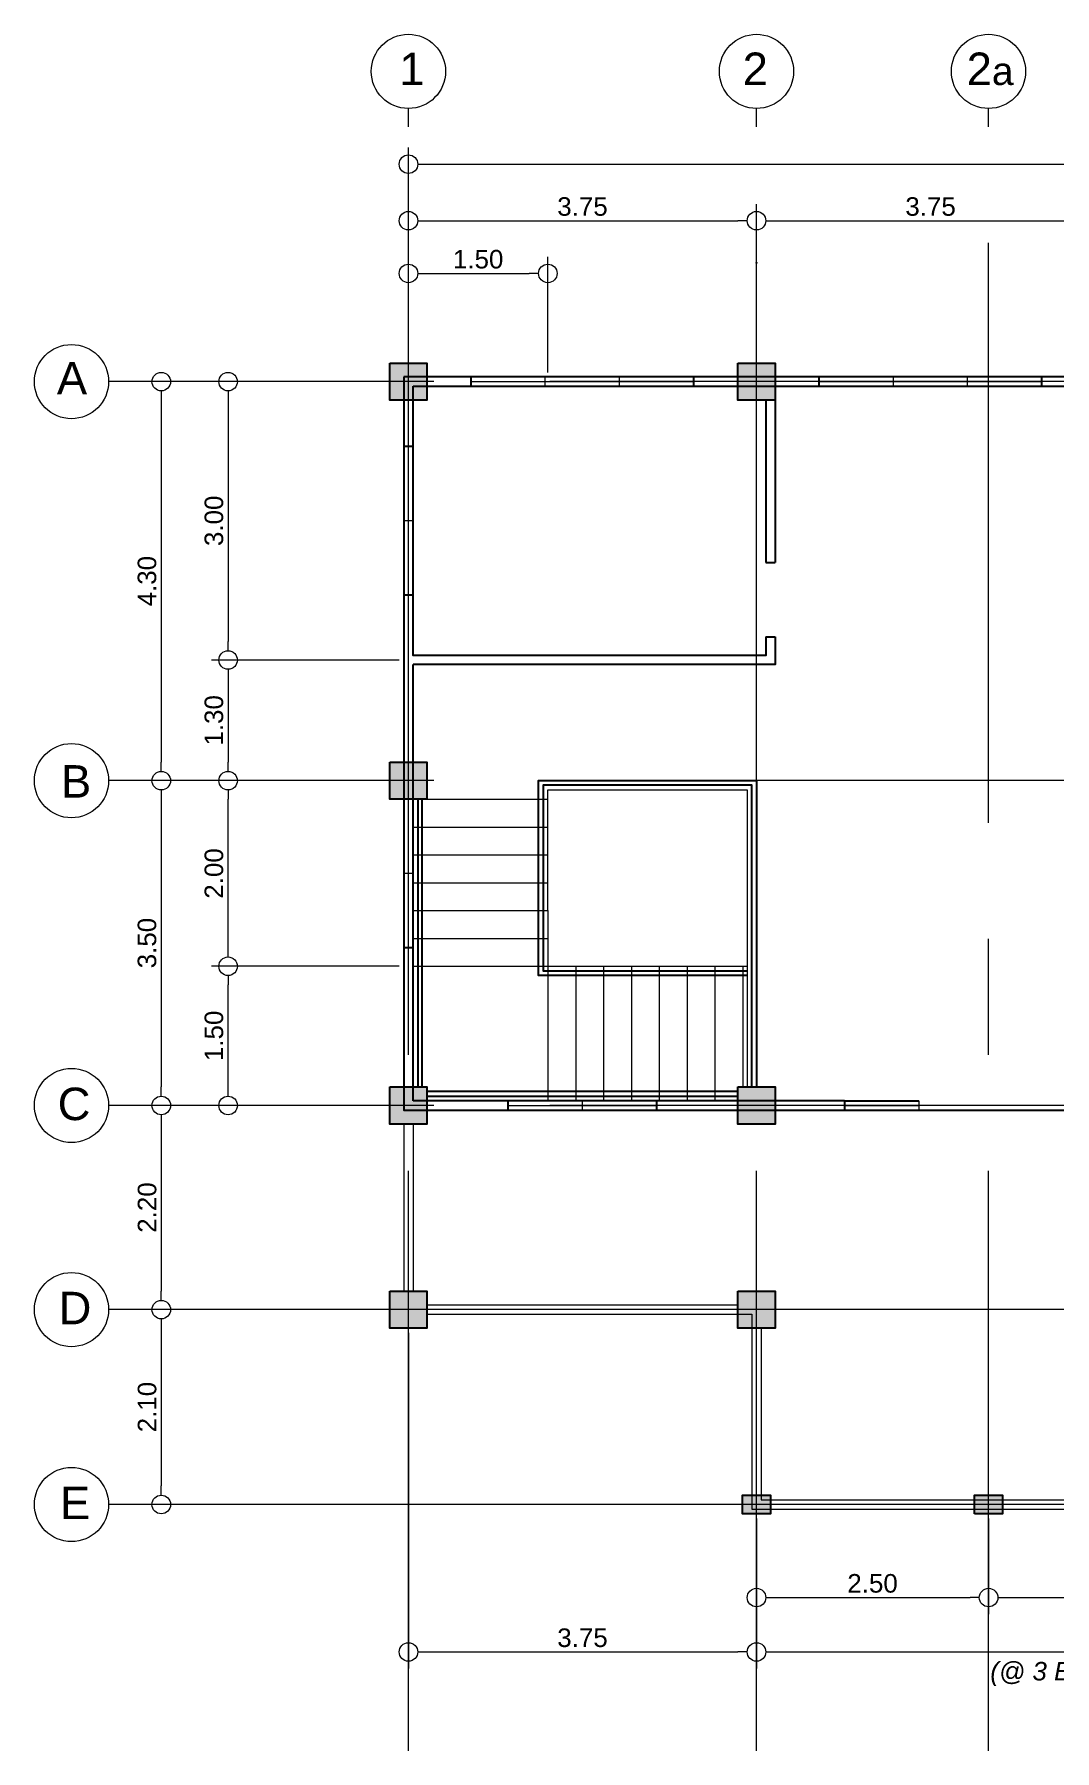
# Model space of a CAD drawing. Header units: metres. Extents: x -460 to 31334, y -1777 to 24987.
# Drawn here: x 238.47 to 249.46, y -948.48 to -929.99 of the extents above; entities that cross this region are included whole.
import ezdxf

# ---------------------------------------------------------------- set-up
doc = ezdxf.new("R2010")
doc.units = ezdxf.units.M
doc.header["$MEASUREMENT"] = 0
doc.linetypes.add('CENTER', pattern=[2, 1.25, -0.25, 0.25, -0.25])
doc.layers.get('Defpoints').update_dxf_attribs({"color": 2})
doc.layers.add('col', color=7, linetype='Continuous', lineweight=25)
doc.layers.add('DIM', color=8, linetype='Continuous', lineweight=5)
doc.layers.add('DW', color=7, linetype='Continuous', lineweight=9, true_color=0xff0a0a)
doc.layers.add('MODULE', color=7, linetype='CENTER', lineweight=0, true_color=0x24ff24)
doc.layers.add('wall', color=7, linetype='Continuous')
doc.styles.add('50', font='arial.ttf', dxfattribs={"height": 0.125})
doc.styles.get("Standard").update_dxf_attribs({"font": 'arial.ttf'})
doc.dimstyles.get("Standard").update_dxf_attribs({"dimtxt": 0.2, "dimasz": 0.2, "dimexe": 0.18, "dimexo": 0.05, "dimgap": 0.05, "dimtad": 1, "dimzin": 0, "dimdsep": 46, "dimtxsty": 'Standard', "dimblk": 'DOTBLANK', "dimcen": 0.09, "dimclrd": 256, "dimclre": 256, "dimaunit": 1, "dimadec": 6, "dimazin": 0, "dimtfac": 1, "dimtix": 1, "dimtofl": 0, "dimtmove": 0, "dimatfit": 3, "dimfxl": 1, "dimtolj": 1, "dimtzin": 0, "dimlwd": -1, "dimlwe": -1, "dimarcsym": 0})

# ---------------------------------------------------------------- blocks, each defined once
blk = doc.blocks.new('MODULE')
at = {"layer": 'MODULE', "ltscale": 5, "transparency": 33554687}
for points in [[(0, -14.753), (0, 2.943)], [(3.75, -14.753), (3.75, 2.943)], [(6.25, -14.753), (6.25, 2.943)], [(17.775, 0), (-3.23, 0)], [(17.775, -4.3), (-3.23, -4.3)], [(17.775, -7.8), (-3.23, -7.8)], [(17.775, -10), (-3.23, -10)], [(17.775, -12.1), (-3.23, -12.1)]]:
    blk.add_lwpolyline(points, dxfattribs=at)
for centre in [(0, 3.343), (3.75, 3.343), (6.25, 3.343), (-3.63, 0), (-3.63, -4.3), (-3.63, -7.8), (-3.63, -10), (-3.63, -12.1)]:
    blk.add_circle(centre, 0.4, dxfattribs=at)
at = {"layer": 'MODULE', "ltscale": 5, "transparency": 33554687, "char_height": 0.35, "attachment_point": 1, "style": '50'}
for s, insert in [('\\pi0.13554;1', (-0.233, 3.546)), ('\\pi0.08409;2', (3.517, 3.546)), ('\\pi-0.03644;2{\\H0.85714x;a}', (6.051, 3.546)), ('\\pi0.03658;A', (-3.824, 0.213)), ('\\pi0.06785;B', (-3.811, -4.133)), ('\\pi0.04529;C', (-3.824, -7.608)), ('\\pi0.05532;D', (-3.824, -9.808)), ('\\pi0.06941;E', (-3.824, -11.908))]:
    blk.add_mtext_dynamic_manual_height_columns(s, width=0.4, gutter_width=0.5, heights=[0], dxfattribs=dict(at, insert=insert))
blk = doc.blocks.new('_DotBlank')
at = {"color": 0, "linetype": 'ByBlock', "lineweight": -2}
blk.add_line((-0.5, 0), (-1, 0), dxfattribs=at)
blk.add_circle((0, 0), 0.5, dxfattribs=at)
blk = doc.blocks.new('*D924')
at = {"layer": 'Defpoints', "color": 0, "transparency": 16777216}
for p in [(242.299, -933.731), (239.836, -938.031), (242.299, -938.031)]:
    blk.add_point(p, dxfattribs=at)
at = {"layer": 'DIM', "transparency": 16777216}
for p, q in [((242.249, -933.731), (239.656, -933.731)), ((239.836, -933.931), (239.836, -937.831)), ((242.249, -938.031), (239.656, -938.031))]:
    blk.add_line(p, q, dxfattribs=at)
at = {"layer": 'DIM', "transparency": 16777216, "xscale": 0.2, "yscale": 0.2, "zscale": 0.2}
for p, rotation in [((239.836, -933.731), 90), ((239.836, -938.031), 270)]:
    blk.add_blockref('_DotBlank', p, dxfattribs=dict(at, rotation=rotation))
at = {"layer": 'DIM', "color": 0, "transparency": 16777216, "insert": (239.683, -935.881), "char_height": 0.2, "attachment_point": 5, "rotation": 90}
blk.add_mtext('\\A1;4.30', dxfattribs=at)
blk = doc.blocks.new('*D925')
at = {"layer": 'Defpoints', "color": 0, "transparency": 16777216}
for p in [(242.299, -938.031), (239.836, -941.531), (242.299, -941.531)]:
    blk.add_point(p, dxfattribs=at)
at = {"layer": 'DIM', "transparency": 16777216}
for p, q in [((242.249, -938.031), (239.656, -938.031)), ((239.836, -938.231), (239.836, -941.331)), ((242.249, -941.531), (239.656, -941.531))]:
    blk.add_line(p, q, dxfattribs=at)
at = {"layer": 'DIM', "transparency": 16777216, "xscale": 0.2, "yscale": 0.2, "zscale": 0.2}
for p, rotation in [((239.836, -938.031), 90), ((239.836, -941.531), 270)]:
    blk.add_blockref('_DotBlank', p, dxfattribs=dict(at, rotation=rotation))
at = {"layer": 'DIM', "color": 0, "transparency": 16777216, "insert": (239.683, -939.781), "char_height": 0.2, "attachment_point": 5, "rotation": 90}
blk.add_mtext('\\A1;3.50', dxfattribs=at)
blk = doc.blocks.new('*D926')
at = {"layer": 'Defpoints', "color": 0, "transparency": 16777216}
for p in [(242.499, -941.531), (239.836, -943.731), (242.299, -943.731)]:
    blk.add_point(p, dxfattribs=at)
at = {"layer": 'DIM', "transparency": 16777216}
for p, q in [((242.449, -941.531), (239.656, -941.531)), ((239.836, -941.731), (239.836, -943.531)), ((242.249, -943.731), (239.656, -943.731))]:
    blk.add_line(p, q, dxfattribs=at)
at = {"layer": 'DIM', "transparency": 16777216, "xscale": 0.2, "yscale": 0.2, "zscale": 0.2}
for p, rotation in [((239.836, -941.531), 90), ((239.836, -943.731), 270)]:
    blk.add_blockref('_DotBlank', p, dxfattribs=dict(at, rotation=rotation))
at = {"layer": 'DIM', "color": 0, "transparency": 16777216, "insert": (239.684, -942.631), "char_height": 0.2, "attachment_point": 5, "rotation": 90}
blk.add_mtext('\\A1;2.20', dxfattribs=at)
blk = doc.blocks.new('*D927')
at = {"layer": 'Defpoints', "color": 0, "transparency": 16777216}
for p in [(242.299, -943.731), (239.836, -945.831), (246.099, -945.831)]:
    blk.add_point(p, dxfattribs=at)
at = {"layer": 'DIM', "transparency": 16777216}
for p, q in [((242.249, -943.731), (239.656, -943.731)), ((239.836, -943.931), (239.836, -945.631)), ((246.049, -945.831), (239.656, -945.831))]:
    blk.add_line(p, q, dxfattribs=at)
at = {"layer": 'DIM', "transparency": 16777216, "xscale": 0.2, "yscale": 0.2, "zscale": 0.2}
for p, rotation in [((239.836, -943.731), 90), ((239.836, -945.831), 270)]:
    blk.add_blockref('_DotBlank', p, dxfattribs=dict(at, rotation=rotation))
at = {"layer": 'DIM', "color": 0, "transparency": 16777216, "insert": (239.684, -944.781), "char_height": 0.2, "attachment_point": 5, "rotation": 90}
blk.add_mtext('\\A1;2.10', dxfattribs=at)
blk = doc.blocks.new('*D928')
at = {"layer": 'Defpoints', "color": 0, "transparency": 16777216}
for p in [(257.499, -931.388), (242.499, -933.531), (257.499, -933.531)]:
    blk.add_point(p, dxfattribs=at)
at = {"layer": 'DIM', "transparency": 16777216}
for p, q in [((242.499, -933.481), (242.499, -931.208)), ((257.499, -933.481), (257.499, -931.208)), ((242.699, -931.388), (257.299, -931.388))]:
    blk.add_line(p, q, dxfattribs=at)
at = {"layer": 'DIM', "transparency": 16777216, "xscale": 0.2, "yscale": 0.2, "zscale": 0.2, "rotation": 180}
blk.add_blockref('_DotBlank', (242.499, -931.388), dxfattribs=at)
at = {"layer": 'DIM', "transparency": 16777216, "xscale": 0.2, "yscale": 0.2, "zscale": 0.2}
blk.add_blockref('_DotBlank', (257.499, -931.388), dxfattribs=at)
at = {"layer": 'DIM', "color": 0, "transparency": 16777216, "insert": (249.999, -931.236), "char_height": 0.2, "attachment_point": 5}
blk.add_mtext('\\A1;15.00', dxfattribs=at)
blk = doc.blocks.new('*D929')
at = {"layer": 'Defpoints', "color": 0, "transparency": 16777216}
for p in [(246.249, -931.997), (242.499, -933.531), (246.249, -933.531)]:
    blk.add_point(p, dxfattribs=at)
at = {"layer": 'DIM', "transparency": 16777216}
for p, q in [((242.499, -933.481), (242.499, -931.817)), ((246.249, -933.481), (246.249, -931.817)), ((242.699, -931.997), (246.049, -931.997))]:
    blk.add_line(p, q, dxfattribs=at)
at = {"layer": 'DIM', "transparency": 16777216, "xscale": 0.2, "yscale": 0.2, "zscale": 0.2, "rotation": 180}
blk.add_blockref('_DotBlank', (242.499, -931.997), dxfattribs=at)
at = {"layer": 'DIM', "transparency": 16777216, "xscale": 0.2, "yscale": 0.2, "zscale": 0.2}
blk.add_blockref('_DotBlank', (246.249, -931.997), dxfattribs=at)
at = {"layer": 'DIM', "color": 0, "transparency": 16777216, "insert": (244.374, -931.845), "char_height": 0.2, "attachment_point": 5}
blk.add_mtext('\\A1;3.75', dxfattribs=at)
blk = doc.blocks.new('*D795')
at = {"layer": 'Defpoints', "color": 0, "transparency": 16777216}
for p in [(249.999, -931.997), (246.249, -933.531), (249.999, -933.531)]:
    blk.add_point(p, dxfattribs=at)
at = {"layer": 'DIM', "transparency": 16777216}
for p, q in [((246.249, -933.481), (246.249, -931.817)), ((249.999, -933.481), (249.999, -931.817)), ((246.449, -931.997), (249.799, -931.997))]:
    blk.add_line(p, q, dxfattribs=at)
at = {"layer": 'DIM', "transparency": 16777216, "xscale": 0.2, "yscale": 0.2, "zscale": 0.2, "rotation": 180}
blk.add_blockref('_DotBlank', (246.249, -931.997), dxfattribs=at)
at = {"layer": 'DIM', "transparency": 16777216, "xscale": 0.2, "yscale": 0.2, "zscale": 0.2}
blk.add_blockref('_DotBlank', (249.999, -931.997), dxfattribs=at)
at = {"layer": 'DIM', "color": 0, "transparency": 16777216, "insert": (248.124, -931.845), "char_height": 0.2, "attachment_point": 5}
blk.add_mtext('\\A1;3.75', dxfattribs=at)
blk = doc.blocks.new('*D798')
at = {"layer": 'Defpoints', "color": 0, "transparency": 16777216}
for p in [(240.556, -940.031), (242.449, -940.031), (242.299, -941.531)]:
    blk.add_point(p, dxfattribs=at)
at = {"layer": 'DIM', "transparency": 16777216}
for p, q in [((242.399, -940.031), (240.376, -940.031)), ((240.556, -941.331), (240.556, -940.231)), ((242.249, -941.531), (240.376, -941.531))]:
    blk.add_line(p, q, dxfattribs=at)
at = {"layer": 'DIM', "transparency": 16777216, "xscale": 0.2, "yscale": 0.2, "zscale": 0.2}
for p, rotation in [((240.556, -940.031), 90), ((240.556, -941.531), 270)]:
    blk.add_blockref('_DotBlank', p, dxfattribs=dict(at, rotation=rotation))
at = {"layer": 'DIM', "color": 0, "transparency": 16777216, "insert": (240.404, -940.781), "char_height": 0.2, "attachment_point": 5, "rotation": 90}
blk.add_mtext('\\A1;1.50', dxfattribs=at)
blk = doc.blocks.new('*D799')
at = {"layer": 'Defpoints', "color": 0, "transparency": 16777216}
for p in [(244.001, -932.565), (242.499, -933.531), (244.001, -933.681)]:
    blk.add_point(p, dxfattribs=at)
at = {"layer": 'DIM', "transparency": 16777216}
for p, q in [((242.499, -933.481), (242.499, -932.385)), ((244.001, -933.631), (244.001, -932.385)), ((242.699, -932.565), (243.801, -932.565))]:
    blk.add_line(p, q, dxfattribs=at)
at = {"layer": 'DIM', "transparency": 16777216, "xscale": 0.2, "yscale": 0.2, "zscale": 0.2, "rotation": 180}
blk.add_blockref('_DotBlank', (242.499, -932.565), dxfattribs=at)
at = {"layer": 'DIM', "transparency": 16777216, "xscale": 0.2, "yscale": 0.2, "zscale": 0.2}
blk.add_blockref('_DotBlank', (244.001, -932.565), dxfattribs=at)
at = {"layer": 'DIM', "color": 0, "transparency": 16777216, "insert": (243.25, -932.413), "char_height": 0.2, "attachment_point": 5}
blk.add_mtext('\\A1;1.50', dxfattribs=at)
blk = doc.blocks.new('*D800')
at = {"layer": 'Defpoints', "color": 0, "transparency": 16777216}
for p in [(240.556, -938.031), (242.299, -938.031), (242.449, -940.031)]:
    blk.add_point(p, dxfattribs=at)
at = {"layer": 'DIM', "transparency": 16777216}
for p, q in [((242.249, -938.031), (240.376, -938.031)), ((240.556, -939.831), (240.556, -938.231)), ((242.399, -940.031), (240.376, -940.031))]:
    blk.add_line(p, q, dxfattribs=at)
at = {"layer": 'DIM', "transparency": 16777216, "xscale": 0.2, "yscale": 0.2, "zscale": 0.2}
for p, rotation in [((240.556, -938.031), 90), ((240.556, -940.031), 270)]:
    blk.add_blockref('_DotBlank', p, dxfattribs=dict(at, rotation=rotation))
at = {"layer": 'DIM', "color": 0, "transparency": 16777216, "insert": (240.404, -939.031), "char_height": 0.2, "attachment_point": 5, "rotation": 90}
blk.add_mtext('\\A1;2.00', dxfattribs=at)
blk = doc.blocks.new('*D811')
at = {"layer": 'Defpoints', "color": 0, "transparency": 16777216}
for p in [(242.299, -933.731), (240.556, -936.731), (242.449, -936.731)]:
    blk.add_point(p, dxfattribs=at)
at = {"layer": 'DIM', "transparency": 16777216}
for p, q in [((242.249, -933.731), (240.376, -933.731)), ((240.556, -933.931), (240.556, -936.531)), ((242.399, -936.731), (240.376, -936.731))]:
    blk.add_line(p, q, dxfattribs=at)
at = {"layer": 'DIM', "transparency": 16777216, "xscale": 0.2, "yscale": 0.2, "zscale": 0.2}
for p, rotation in [((240.556, -933.731), 90), ((240.556, -936.731), 270)]:
    blk.add_blockref('_DotBlank', p, dxfattribs=dict(at, rotation=rotation))
at = {"layer": 'DIM', "color": 0, "transparency": 16777216, "insert": (240.404, -935.231), "char_height": 0.2, "attachment_point": 5, "rotation": 90}
blk.add_mtext('\\A1;3.00', dxfattribs=at)
blk = doc.blocks.new('*D812')
at = {"layer": 'Defpoints', "color": 0, "transparency": 16777216}
for p in [(242.449, -936.731), (240.556, -938.031), (242.299, -938.031)]:
    blk.add_point(p, dxfattribs=at)
at = {"layer": 'DIM', "transparency": 16777216}
for p, q in [((242.399, -936.731), (240.376, -936.731)), ((240.556, -936.931), (240.556, -937.831)), ((242.249, -938.031), (240.376, -938.031))]:
    blk.add_line(p, q, dxfattribs=at)
at = {"layer": 'DIM', "transparency": 16777216, "xscale": 0.2, "yscale": 0.2, "zscale": 0.2}
for p, rotation in [((240.556, -936.731), 90), ((240.556, -938.031), 270)]:
    blk.add_blockref('_DotBlank', p, dxfattribs=dict(at, rotation=rotation))
at = {"layer": 'DIM', "color": 0, "transparency": 16777216, "insert": (240.404, -937.381), "char_height": 0.2, "attachment_point": 5, "rotation": 90}
blk.add_mtext('\\A1;1.30', dxfattribs=at)
blk = doc.blocks.new('*D816')
at = {"layer": 'Defpoints', "color": 0, "transparency": 16777216}
for p in [(242.499, -943.931), (246.249, -945.931), (246.249, -947.42)]:
    blk.add_point(p, dxfattribs=at)
at = {"layer": 'DIM', "transparency": 16777216}
for p, q in [((242.499, -943.981), (242.499, -947.6)), ((246.249, -945.981), (246.249, -947.6)), ((242.699, -947.42), (246.049, -947.42))]:
    blk.add_line(p, q, dxfattribs=at)
at = {"layer": 'DIM', "transparency": 16777216, "xscale": 0.2, "yscale": 0.2, "zscale": 0.2, "rotation": 180}
blk.add_blockref('_DotBlank', (242.499, -947.42), dxfattribs=at)
at = {"layer": 'DIM', "transparency": 16777216, "xscale": 0.2, "yscale": 0.2, "zscale": 0.2}
blk.add_blockref('_DotBlank', (246.249, -947.42), dxfattribs=at)
at = {"layer": 'DIM', "color": 0, "transparency": 16777216, "insert": (244.374, -947.268), "char_height": 0.2, "attachment_point": 5}
blk.add_mtext('\\A1;3.75', dxfattribs=at)
blk = doc.blocks.new('*D817')
at = {"layer": 'Defpoints', "color": 0, "transparency": 16777216}
for p in [(246.249, -945.931), (253.749, -945.931), (253.749, -947.42)]:
    blk.add_point(p, dxfattribs=at)
at = {"layer": 'DIM', "transparency": 16777216}
for p, q in [((246.249, -945.981), (246.249, -947.6)), ((253.749, -945.981), (253.749, -947.6)), ((246.449, -947.42), (253.549, -947.42))]:
    blk.add_line(p, q, dxfattribs=at)
at = {"layer": 'DIM', "transparency": 16777216, "xscale": 0.2, "yscale": 0.2, "zscale": 0.2, "rotation": 180}
blk.add_blockref('_DotBlank', (246.249, -947.42), dxfattribs=at)
at = {"layer": 'DIM', "transparency": 16777216, "xscale": 0.2, "yscale": 0.2, "zscale": 0.2}
blk.add_blockref('_DotBlank', (253.749, -947.42), dxfattribs=at)
at = {"layer": 'DIM', "color": 0, "transparency": 16777216, "insert": (249.999, -947.268), "char_height": 0.2, "attachment_point": 5}
blk.add_mtext('\\A1;7.50', dxfattribs=at)
blk = doc.blocks.new('*D818')
at = {"layer": 'Defpoints', "color": 0, "transparency": 16777216}
for p in [(248.749, -945.931), (246.249, -946.181), (248.749, -946.834)]:
    blk.add_point(p, dxfattribs=at)
at = {"layer": 'DIM', "transparency": 16777216}
for p, q in [((248.749, -945.981), (248.749, -947.014)), ((246.249, -946.231), (246.249, -947.014)), ((246.449, -946.834), (248.549, -946.834))]:
    blk.add_line(p, q, dxfattribs=at)
at = {"layer": 'DIM', "transparency": 16777216, "xscale": 0.2, "yscale": 0.2, "zscale": 0.2, "rotation": 180}
blk.add_blockref('_DotBlank', (246.249, -946.834), dxfattribs=at)
at = {"layer": 'DIM', "transparency": 16777216, "xscale": 0.2, "yscale": 0.2, "zscale": 0.2}
blk.add_blockref('_DotBlank', (248.749, -946.834), dxfattribs=at)
at = {"layer": 'DIM', "color": 0, "transparency": 16777216, "insert": (247.499, -946.682), "char_height": 0.2, "attachment_point": 5}
blk.add_mtext('\\A1;2.50', dxfattribs=at)
blk = doc.blocks.new('*D819')
at = {"layer": 'Defpoints', "color": 0, "transparency": 16777216}
for p in [(248.749, -945.931), (251.249, -945.931), (251.249, -946.834)]:
    blk.add_point(p, dxfattribs=at)
at = {"layer": 'DIM', "transparency": 16777216}
for p, q in [((248.749, -945.981), (248.749, -947.014)), ((251.249, -945.981), (251.249, -947.014)), ((248.949, -946.834), (251.049, -946.834))]:
    blk.add_line(p, q, dxfattribs=at)
at = {"layer": 'DIM', "transparency": 16777216, "xscale": 0.2, "yscale": 0.2, "zscale": 0.2, "rotation": 180}
blk.add_blockref('_DotBlank', (248.749, -946.834), dxfattribs=at)
at = {"layer": 'DIM', "transparency": 16777216, "xscale": 0.2, "yscale": 0.2, "zscale": 0.2}
blk.add_blockref('_DotBlank', (251.249, -946.834), dxfattribs=at)
at = {"layer": 'DIM', "color": 0, "transparency": 16777216, "insert": (249.999, -946.682), "char_height": 0.2, "attachment_point": 5}
blk.add_mtext('\\A1;2.50', dxfattribs=at)

msp = doc.modelspace()

# ---------------------------------------------------------------- hatches: boundary and pattern name
at = {"layer": 'col', "true_color": 0x808080, "transparency": 33554687}
h = msp.add_hatch(color=8, dxfattribs=at)
h.dxf.hatch_style = 1
h.paths.add_polyline_path([(242.29852, -933.53095), (242.69852, -933.53095), (242.69852, -933.93095), (242.29852, -933.93095)])
h = msp.add_hatch(color=8, dxfattribs=at)
h.dxf.hatch_style = 1
h.paths.add_polyline_path([(246.04852, -933.53095), (246.44852, -933.53095), (246.44852, -933.93095), (246.04852, -933.93095)])
h = msp.add_hatch(color=8, dxfattribs=at)
h.dxf.hatch_style = 1
h.paths.add_polyline_path([(242.29852, -937.83095), (242.69852, -937.83095), (242.69852, -938.23095), (242.29852, -938.23095)])
h = msp.add_hatch(color=8, dxfattribs=at)
h.dxf.hatch_style = 1
h.paths.add_polyline_path([(242.29852, -941.33095), (242.69852, -941.33095), (242.69852, -941.73095), (242.29852, -941.73095)])
h = msp.add_hatch(color=8, dxfattribs=at)
h.dxf.hatch_style = 1
h.paths.add_polyline_path([(246.04852, -941.33095), (246.44852, -941.33095), (246.44852, -941.73095), (246.04852, -941.73095)])
h = msp.add_hatch(color=8, dxfattribs=at)
h.dxf.hatch_style = 1
h.paths.add_polyline_path([(242.29852, -943.53095), (242.69852, -943.53095), (242.69852, -943.93095), (242.29852, -943.93095)])
h = msp.add_hatch(color=8, dxfattribs=at)
h.dxf.hatch_style = 1
h.paths.add_polyline_path([(246.04852, -943.53095), (246.44852, -943.53095), (246.44852, -943.93095), (246.04852, -943.93095)])
h = msp.add_hatch(color=8, dxfattribs=at)
h.dxf.hatch_style = 1
h.paths.add_polyline_path([(246.09852, -945.93095), (246.09852, -945.73095), (246.39852, -945.73095), (246.39852, -945.93095)])
h = msp.add_hatch(color=8, dxfattribs=at)
h.dxf.hatch_style = 1
h.paths.add_polyline_path([(248.59852, -945.93095), (248.59852, -945.73095), (248.89852, -945.73095), (248.89852, -945.93095)])

# ---------------------------------------------------------------- linework, layer by layer
at = {"color": 8, "true_color": 0x808080, "transparency": 33554687}
for points in [[(246.14852, -940.13095), (243.9014, -940.13095), (243.9014, -938.03095), (246.24852, -938.03095), (246.24852, -941.33095)], [(246.19852, -941.33095), (246.19852, -938.08095), (243.9514, -938.08095), (243.9514, -940.08095), (246.14852, -940.08095)], [(242.59852, -938.23095), (242.59852, -941.33095), (242.64852, -941.33095)], [(242.64852, -941.33095), (242.64852, -938.23095)], [(246.04852, -941.38095), (242.69852, -941.38095), (242.69852, -941.43095), (246.04852, -941.43095)]]:
    msp.add_lwpolyline(points, dxfattribs=at)
at = {"color": 8, "lineweight": 9, "true_color": 0x808080, "transparency": 33554687}
for points in [[(242.54852, -938.23095), (244.0014, -938.23095)], [(244.0014, -939.43095), (244.0014, -938.13095), (244.0514, -938.13095)], [(242.54852, -938.53095), (244.0014, -938.53095)], [(242.54852, -938.83095), (244.0014, -938.83095)], [(242.54852, -939.13095), (244.0014, -939.13095)], [(242.54852, -939.43095), (244.0014, -939.43095)], [(244.0014, -939.43095), (244.0014, -940.03095)], [(242.54852, -939.73095), (244.0014, -939.73095)], [(242.54852, -940.03095), (246.14852, -940.03095)], [(244.0014, -940.03095), (244.0014, -941.48095)], [(244.3014, -940.03095), (244.3014, -941.48095)], [(244.6014, -940.03095), (244.6014, -941.48095)], [(244.9014, -940.03095), (244.9014, -941.48095)], [(245.2014, -940.03095), (245.2014, -941.48095)], [(245.5014, -940.03095), (245.5014, -941.48095)], [(245.8014, -940.03095), (245.8014, -941.48095)], [(246.1014, -940.03095), (246.1014, -941.33095)], [(242.44852, -941.73095), (242.44852, -943.53095)], [(242.54852, -941.73095), (242.54852, -943.53095)], [(242.69852, -943.78095), (246.19852, -943.78095), (246.19852, -945.88095), (253.79852, -945.88095), (253.79852, -943.78095), (257.29852, -943.78095)], [(246.19852, -943.93095), (246.29852, -943.93095), (246.29852, -945.78095), (253.69852, -945.78095), (253.69852, -943.68095), (257.29852, -943.68095)]]:
    msp.add_lwpolyline(points, dxfattribs=at)
at = {"color": 8, "lineweight": 18, "ltscale": 10, "true_color": 0x808080, "transparency": 33554687}
msp.add_lwpolyline([(244.0514, -938.13095), (244.0514, -938.13095), (246.14852, -938.13095), (246.14852, -941.33095)], dxfattribs=at)
at = {"color": 8, "lineweight": 5, "true_color": 0x808080, "transparency": 33554687}
msp.add_lwpolyline([(242.69852, -943.73095), (242.69852, -943.68095), (246.04852, -943.68095), (246.04852, -943.73095), (242.69852, -943.73095)], dxfattribs=at)
at = {"color": 8, "true_color": 0x808080, "transparency": 33554687}
msp.add_lwpolyline([(246.09852, -945.73095), (246.39852, -945.73095), (246.39852, -945.93095), (246.09852, -945.93095)], close=True, dxfattribs=at)
for p in [(246.24852, -932.45039), (248.74852, -945.83095)]:
    msp.add_point(p, dxfattribs=at)
at = {"layer": 'col', "color": 8, "true_color": 0x808080, "transparency": 33554687}
for points in [[(242.29852, -933.53095), (242.69852, -933.53095), (242.69852, -933.93095), (242.29852, -933.93095)], [(246.04852, -933.53095), (246.44852, -933.53095), (246.44852, -933.93095), (246.04852, -933.93095)], [(242.29852, -937.83095), (242.69852, -937.83095), (242.69852, -938.23095), (242.29852, -938.23095)], [(242.29852, -941.33095), (242.69852, -941.33095), (242.69852, -941.73095), (242.29852, -941.73095)], [(246.04852, -941.33095), (246.44852, -941.33095), (246.44852, -941.73095), (246.04852, -941.73095)], [(242.29852, -943.53095), (242.69852, -943.53095), (242.69852, -943.93095), (242.29852, -943.93095)], [(246.04852, -943.53095), (246.44852, -943.53095), (246.44852, -943.93095), (246.04852, -943.93095)], [(246.09852, -945.93095), (246.09852, -945.73095), (246.39852, -945.73095), (246.39852, -945.93095)], [(248.59852, -945.93095), (248.59852, -945.73095), (248.89852, -945.73095), (248.89852, -945.93095)]]:
    msp.add_lwpolyline(points, close=True, dxfattribs=at)
at = {"layer": 'DW', "color": 8, "true_color": 0x808080, "transparency": 33554687}
for points in [[(243.17352, -933.73095), (245.57352, -933.73095)], [(243.97352, -933.78095), (243.97352, -933.68095)], [(244.77352, -933.78095), (244.77352, -933.68095)], [(246.92352, -933.73095), (249.32352, -933.73095)], [(247.72352, -933.78095), (247.72352, -933.68095)], [(248.52352, -933.78095), (248.52352, -933.68095)], [(242.49852, -936.03095), (242.49852, -934.43095)], [(242.54852, -935.23095), (242.44852, -935.23095)], [(242.49852, -939.83095), (242.49852, -938.23095)], [(242.54852, -939.03095), (242.44852, -939.03095)], [(243.57352, -941.53095), (245.17352, -941.53095)], [(244.37352, -941.58095), (244.37352, -941.48095)], [(247.19852, -941.53095), (247.99852, -941.53095)], [(247.99852, -941.48095), (247.99852, -941.58095)]]:
    msp.add_lwpolyline(points, dxfattribs=at)
at = {"layer": 'wall', "color": 8, "true_color": 0x808080, "transparency": 33554687}
for p, q in [((242.54852, -933.78095), (257.44852, -933.78095)), ((242.54852, -941.48095), (242.54852, -936.78095)), ((247.19852, -941.48095), (242.54852, -941.48095))]:
    msp.add_line(p, q, dxfattribs=at)
msp.add_lwpolyline([(242.44852, -933.68095), (242.44852, -941.58095), (257.54852, -941.58095), (257.54852, -933.68095)], close=True, dxfattribs=at)
for points in [[(246.34852, -936.48095), (246.34852, -936.68095), (242.54852, -936.68095), (242.54852, -933.78095)], [(243.17352, -933.78095), (243.17352, -933.68095)], [(245.57352, -933.78095), (245.57352, -933.68095)], [(246.92352, -933.78095), (246.92352, -933.68095)], [(249.32352, -933.78095), (249.32352, -933.68095)], [(246.34852, -933.93095), (246.34852, -935.68095)], [(246.44852, -933.93095), (246.44852, -935.68095)], [(242.54852, -934.43095), (242.44852, -934.43095)], [(246.34852, -935.68095), (246.44852, -935.68095)], [(242.54852, -936.03095), (242.44852, -936.03095)], [(246.44852, -936.48095), (246.44852, -936.78095), (242.54852, -936.78095)], [(246.34852, -936.48095), (246.44852, -936.48095)], [(242.54852, -938.23095), (242.44852, -938.23095)], [(242.54852, -939.83095), (242.44852, -939.83095)], [(243.57352, -941.58095), (243.57352, -941.48095)], [(245.17352, -941.58095), (245.17352, -941.48095)], [(247.19852, -941.48095), (247.99852, -941.48095)], [(247.19852, -941.48095), (247.19852, -941.58095)]]:
    msp.add_lwpolyline(points, dxfattribs=at)

# ---------------------------------------------------------------- block references
at = {"lineweight": 0, "transparency": 33554687}
msp.add_blockref('MODULE', (242.49852, -933.73095), dxfattribs=at)

# ---------------------------------------------------------------- texts
at = {"layer": 'DIM', "color": 8, "true_color": 0x808080, "transparency": 33554687, "insert": (247.86204, -947.52745), "char_height": 0.2, "attachment_point": 1, "style": '50'}
msp.add_mtext_dynamic_manual_height_columns('\\pi0.90502;{\\fArial|b0|i1|c0|p34;(@ 3 EQUAL SPAN)}', width=4.3363781, gutter_width=0.625, heights=[0], dxfattribs=at)

# ---------------------------------------------------------------- dimensions: what is measured, and where the dimension line sits
at = {"layer": 'DIM', "color": 8, "true_color": 0x808080, "transparency": 33554687}
for base, p1, p2, picture, middle in [((257.49852, -931.38844), (242.49852, -933.53095), (257.49852, -933.53095), '*D928', (249.99852, -931.23633)), ((246.24852, -931.99682), (242.49852, -933.53095), (246.24852, -933.53095), '*D929', (244.37352, -931.84464)), ((249.99852, -931.99682), (246.24852, -933.53095), (249.99852, -933.53095), '*D795', (248.12352, -931.84464)), ((244.0014, -932.5654), (242.49852, -933.53095), (244.0014, -933.68095), '*D799', (243.24996, -932.41328)), ((246.24852, -947.41981), (242.49852, -943.93095), (246.24852, -945.93095), '*D816', (244.37352, -947.26763)), ((253.74852, -947.41981), (246.24852, -945.93095), (253.74852, -945.93095), '*D817', (249.99852, -947.2677)), ((248.74852, -946.83381), (246.24852, -946.18095), (248.74852, -945.93095), '*D818', (247.49852, -946.68169)), ((251.24852, -946.83381), (248.74852, -945.93095), (251.24852, -945.93095), '*D819', (249.99852, -946.68169))]:
    dim = msp.add_linear_dim(base=base, p1=p1, p2=p2, dimstyle='Standard', dxfattribs=at)
    dim.commit()
    dim.dimension.update_dxf_attribs({"geometry": picture, "text_midpoint": middle})
for base, p1, p2, picture, middle in [((239.83562, -938.03095), (242.29852, -933.73095), (242.29852, -938.03095), '*D924', (239.68343, -935.88095)), ((240.55578, -936.73095), (242.29852, -933.73095), (242.44852, -936.73095), '*D811', (240.4036, -935.23095)), ((240.55578, -938.03095), (242.44852, -936.73095), (242.29852, -938.03095), '*D812', (240.4036, -937.38095)), ((239.83562, -941.53095), (242.29852, -938.03095), (242.29852, -941.53095), '*D925', (239.68343, -939.78095)), ((240.55578, -938.03095), (242.44852, -940.03095), (242.29852, -938.03095), '*D800', (240.40367, -939.03095)), ((240.55578, -940.03095), (242.29852, -941.53095), (242.44852, -940.03095), '*D798', (240.40367, -940.78095)), ((239.83562, -943.73095), (242.49852, -941.53095), (242.29852, -943.73095), '*D926', (239.6835, -942.63095)), ((239.83562, -945.83095), (242.29852, -943.73095), (246.09852, -945.83095), '*D927', (239.6835, -944.78095))]:
    dim = msp.add_linear_dim(base=base, p1=p1, p2=p2, angle=90, dimstyle='Standard', dxfattribs=at)
    dim.commit()
    dim.dimension.update_dxf_attribs({"geometry": picture, "text_midpoint": middle})

doc.saveas('drawing.dxf')
